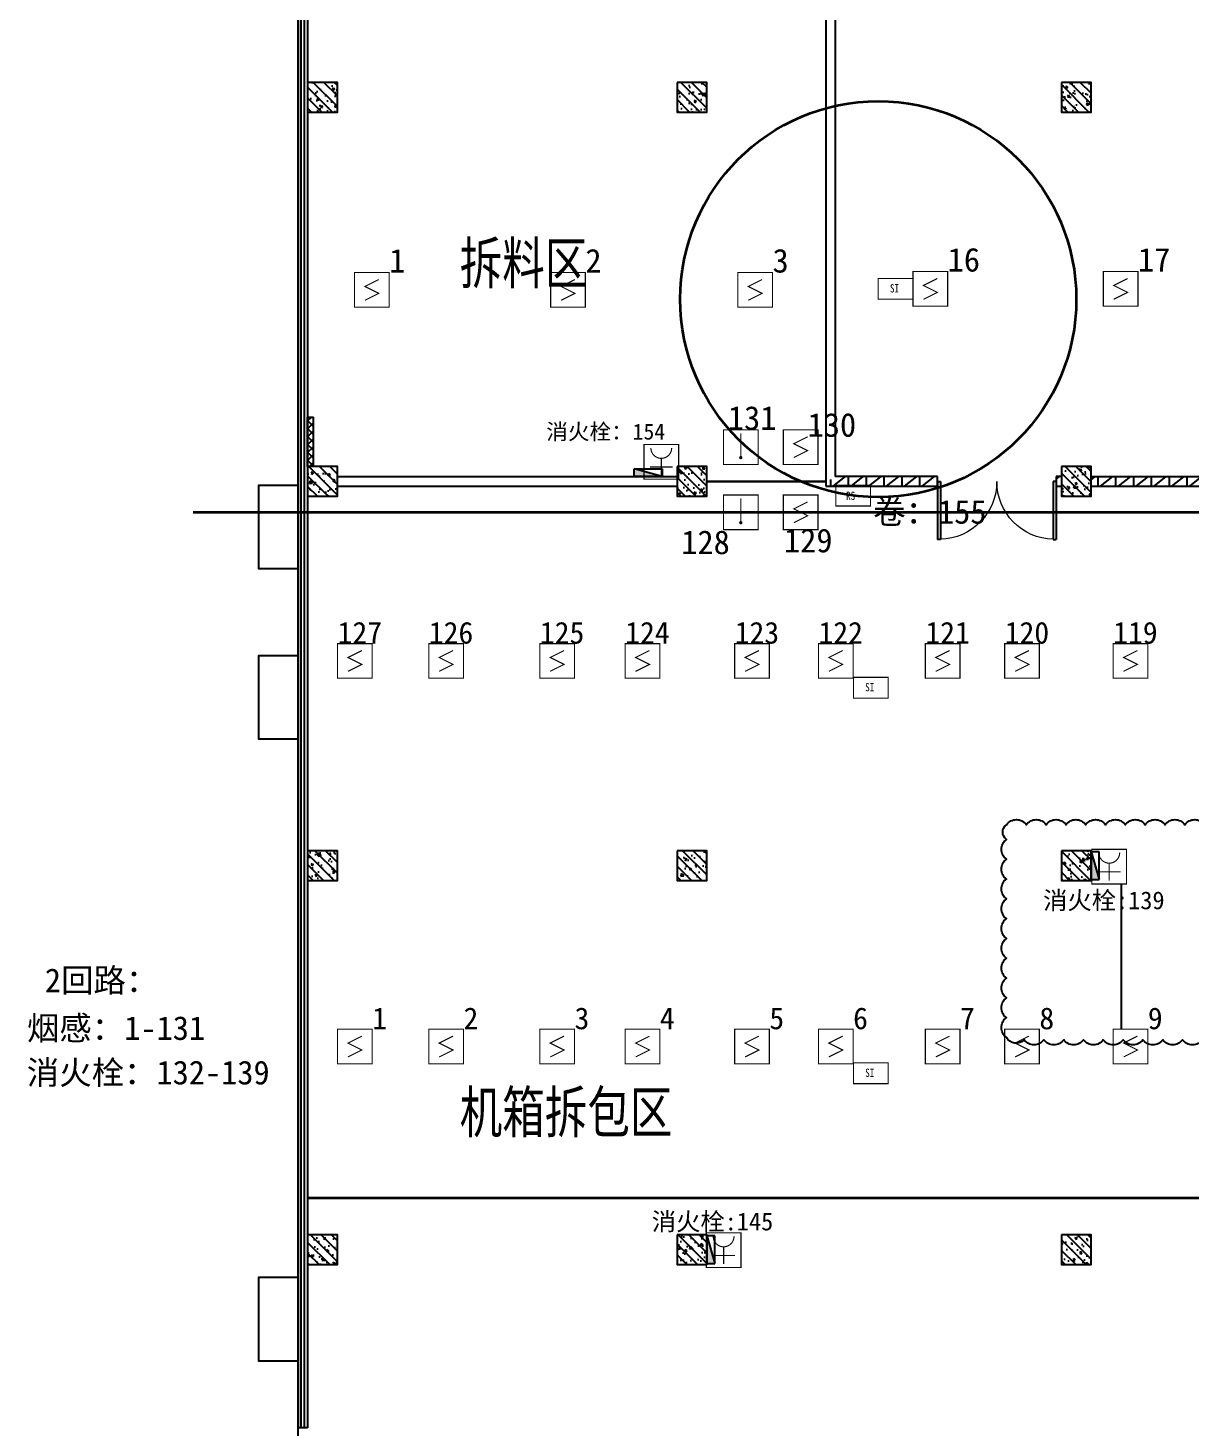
# Model space of a CAD drawing. Header units: millimetres. Extents: x -633009578 to 5705885, y -633235091 to 2571734.
# Drawn here: x 3275362 to 3304715, y 2074535 to 2109883 of the extents above; entities that cross this region are included whole.
import ezdxf

# ---------------------------------------------------------------- set-up
doc = ezdxf.new("R2010")
doc.units = ezdxf.units.MM
doc.header["$LTSCALE"] = 1000
doc.header["$MEASUREMENT"] = 0
doc.linetypes.add('DASH', pattern=[0.35, 0.25, -0.1])
doc.layers.get('0').update_dxf_attribs({"color": 9})
for name, color, linetype in [('000000000000电气', 7, 'Continuous'), ('3T_WOOD', 21, 'Continuous'), ('A-COLUM(柱)', 255, 'Continuous'), ('A-DOOR(门）', 4, 'Continuous'), ('A-F-AREA(计算)', 5, 'Continuous'), ('A-FLOR(看线)', 8, 'Continuous'), ('A-HATH(填充)', 8, 'Continuous'), ('A-TEXT(房间)', 243, 'Continuous'), ('A-WALL(墙)', 255, 'Continuous'), ('A-WINDOW（窗）', 4, 'Continuous'), ('EQUIP_消火栓', 7, 'Continuous'), ('电-强电平面-线缆', 3, 'Continuous'), ('设备-消防', 3, 'Continuous')]:
    doc.layers.add(name, color=color, linetype=linetype)
doc.styles.add('_TCH', font='simhei.ttf', dxfattribs={"width": 0.75, "bigfont": 'hztxt.shx'})
doc.styles.add('IDQSTYLE', font='simhei.ttf', dxfattribs={"width": 0.707, "bigfont": 'hztxt.shx'})
doc.styles.get("Standard").update_dxf_attribs({"font": 'simhei.ttf', "bigfont": 'hztxt.shx'})
doc.styles.add('宋体', font='simhei.ttf')
pattern_1 = [(0, (849921.4751960551, 677964.29318137), (0, 350), []), (37.875, (850321.4751960551, 677964.29318137), (-169.61527734408, 218.0766567528281), []), (90, (850321.4751960551, 677964.29318137), (-450, 2.755455298081545e-14), [])]

# ---------------------------------------------------------------- blocks, each defined once
blk = doc.blocks.new('HC001224')
at = {"color": 0, "linetype": 'Continuous', "const_width": 0.2}
blk.add_lwpolyline([(-3.125, 3.125), (3.125, 3.125), (3.125, -3.125), (-3.125, -3.125)], close=True, dxfattribs=at)
blk.add_lwpolyline([(1.25, 1.875), (-1.25, 0.625), (1.25, -0.625), (-1.25, -1.875)], dxfattribs=at)
at = {"color": 0, "style": 'IDQSTYLE', "width": 0.7}
blk.add_attdef('PSFHATT', (5.125, -3.125), '', height=2.5, dxfattribs=at)
blk = doc.blocks.new('HC001180')
at = {"color": 0, "linetype": 'Continuous', "const_width": 0.2}
blk.add_lwpolyline([(-3.125, 1.875000000000028), (3.125, 1.875000000000028), (3.125, -1.874999999999972), (-3.125, -1.874999999999972)], close=True, dxfattribs=at)
at = {"color": 0, "style": 'IDQSTYLE', "width": 0.7}
for tag, p in [('SI', (-0.7698887372055268, -0.8480397754184743)), ('PSFHATT', (5.125, -1.874999999999972))]:
    blk.add_attdef(tag, p, '', height=1.5, dxfattribs=at)
blk = doc.blocks.new('HC001552')
at = {"color": 0, "linetype": 'Continuous', "const_width": 0.2}
blk.add_lwpolyline([(-3.125, 3.125), (3.125, 3.125), (3.125, -3.125), (-3.125, -3.125)], close=True, dxfattribs=at)
blk.add_lwpolyline([(-1.875, 2.5, 0.1989123673796508), (-1.325825214724788, 1.174174785275256, 0.1989123673796632), (-1.010554351787499e-15, 0.625, 0.1989123673796561), (1.325825214724758, 1.174174785275198, 0.1989123673796527), (1.875, 2.5)], format="xyb", dxfattribs=at)
for points in [[(-1.4210854715202e-14, 0.625), (0, -2.5)], [(-2.062500000000007, -0.9375000000000071), (2.062499999999993, -0.9374999999999931)]]:
    blk.add_lwpolyline(points, dxfattribs=at)
at = {"color": 0, "style": 'IDQSTYLE', "width": 0.7}
blk.add_attdef('PSFHATT', (5.125, -3.125), '', height=2.5, dxfattribs=at)
blk = doc.blocks.new('$TwtSys$00000434')
for p, q in [((-0.5, 0.5), (-0.5, -0.5)), ((-0.5, -0.5), (0.5, 0.5)), ((0.5, 0.5), (-0.5, 0.5)), ((0.5, -0.5), (0.5, 0.5)), ((-0.5, -0.5), (0.5, -0.5))]:
    blk.add_line(p, q)
blk.add_solid([(0.5, -0.5), (0.5, 0.5), (-0.5, -0.5)])
blk = doc.blocks.new('G$CC85EE94B')
at = {"layer": 'EQUIP_消火栓', "xscale": 700, "zscale": 700}
for p, yscale, rotation in [((-124455.9203169639, 37670.00003058556), -200, 180.0000050089563), ((-113175, 27749.99999125954), 200, 269.9999949910436), ((-122874.9999999986, 18049.9999912614), 200, 269.9999949910436)]:
    blk.add_blockref('$TwtSys$00000434', p, dxfattribs=dict(at, yscale=yscale, rotation=rotation))
blk = doc.blocks.new('$DorLib2D$00000213')
at = {"color": 0, "linetype": 'DASH', "const_width": 0.02}
blk.add_lwpolyline([(0.5, 3.552713678800501e-15), (-0.5, 3.552713678800501e-15)], dxfattribs=at)
blk = doc.blocks.new('$DorLib2D$00000002')
for p, q in [((-0.5, -5.684341886080802e-17), (-0.5000000000000007, 0.4875)), ((-0.4750000000000007, 0.4875), (-0.5000000000000007, 0.4875)), ((-0.475, -2.842170943040401e-17), (-0.4750000000000007, 0.4875)), ((0.475, -2.842170943040401e-17), (0.4750000000000007, 0.4875)), ((0.4750000000000007, 0.4875), (0.5000000000000007, 0.4875)), ((0.5, -5.684341886080802e-17), (0.5000000000000007, 0.4875)), ((-0.5, -5.684341886080802e-17), (-0.475, -2.842170943040401e-17)), ((0.5, -5.684341886080802e-17), (0.475, -2.842170943040401e-17))]:
    blk.add_line(p, q)
at = {"lineweight": 13}
for centre, start, end in [((-0.4875, -4.263256414560601e-17), 0, 88.53071641864632), ((0.4875, -4.263256414560601e-17), 91.4692835813537, 180)]:
    blk.add_arc(centre, 0.4875, start, end, dxfattribs=at)
blk = doc.blocks.new('$TCHSYS$WIN2D')
for p, q in [((-0.5, 0.5), (0.5, 0.5)), ((-0.5, 0.5), (-0.4999999999999999, -0.5)), ((0.5, 0.5), (0.4999999999999998, -0.5)), ((0.5, 0.1666666666666666), (-0.5, 0.1666666666666666)), ((0.5, -0.1666666666666667), (-0.5, -0.1666666666666667)), ((-0.4999999999999999, -0.5), (0.5, -0.5))]:
    blk.add_line(p, q)
blk = doc.blocks.new('_FZH')
h = blk.add_hatch()
h.set_pattern_fill('钢筋混凝土', color=256, scale=0.1, style=0)
h.set_pattern_definition([(45, (0, 0), (-0.1767766952966369, 0.1767766952966369), []), (50, (0, 0), (0.7172601826007535, -0.06275213498259512), [0.07500000000000001, -0.8250000000000001]), (355, (0, 0), (-0.138751333613, 0.7521921337000119), [0.06, -0.66]), (100.4514, (0.05977168000000001, -0.00522934), (0.5785093817140216, 0.6894395420609536), [0.06374019, -0.701142112]), (46.1842, (0, 0.2), (1.067241048625645, -0.1655190143290181), [0.1125, -1.2375]), (96.6356, (0.088936745, 0.186206693), (0.9346627055487033, 0.9741178709004418), [0.095610288, -1.051713]), (351.1842, (0, 0.2), (0.9346619451336272, 0.9741186009253247), [0.09000000000000001, -0.9900000000000001]), (21, (0.1, 0.15), (0.5969070521184617, -0.4026188906653388), [0.07500000000000001, -0.8250000000000001]), (326, (0.1, 0.15), (0.2433153319215824, 0.7251500450468529), [0.06, -0.66]), (71.4514, (0.149742233, 0.116448394), (0.84022262858149, 0.3225304967099524), [0.06374019, -0.701142112]), (37.50000000000001, (0, 0), (0.01215985531729062, 0.3328938538313115), [0, -0.652, 0, -0.67, 0, -0.6625000000000001]), (7.499999999999999, (0, 0), (0.2630695374421486, 0.3944117118823603), [0, -0.382, 0, -0.637, 0, -0.2525]), (-32.5, (-0.223, 0), (0.533822436172409, -0.02255487173437976), [0, -0.25, 0, -0.78, 0, -1.035]), (-42.5, (-0.323, 0), (0.5831861693423862, 0.1001049823323177), [0, -0.325, 0, -0.518, 0, -0.735])])
h.paths.add_polyline_path([(-0.5, -0.5), (0.5, -0.5), (0.5, 0.5), (-0.5, 0.5)])
blk.add_lwpolyline([(-0.5, -0.5), (0.5, -0.5), (0.5, 0.5), (-0.5, 0.5)], close=True)
blk = doc.blocks.new('HC001223')
at = {"color": 0, "linetype": 'Continuous', "const_width": 0.2}
blk.add_lwpolyline([(-3.125, 3.125), (3.125, 3.125), (3.125, -3.125), (-3.125, -3.125)], close=True, dxfattribs=at)
blk.add_lwpolyline([(0, 2.5), (0, -1.875)], dxfattribs=at)
at = {"color": 0, "linetype": 'Continuous', "const_width": 0.3}
blk.add_lwpolyline([(-0.15, -1.875, 1), (0.15, -1.875, 1)], format="xyb", close=True, dxfattribs=at)
at = {"color": 0, "style": 'IDQSTYLE', "width": 0.7}
blk.add_attdef('PSFHATT', (5.125, -3.125), '', height=2.5, dxfattribs=at)
blk = doc.blocks.new('HC001178')
at = {"color": 0, "linetype": 'Continuous', "const_width": 0.2}
blk.add_lwpolyline([(-3.125, 1.875000000000028), (3.125, 1.875000000000028), (3.125, -1.874999999999972), (-3.125, -1.874999999999972)], close=True, dxfattribs=at)
at = {"color": 0, "style": 'IDQSTYLE', "width": 0.7}
for tag, p in [('RS', (-1.280014711239502, -0.7956533462629629)), ('PSFHATT', (5.125, -1.874999999999972))]:
    blk.add_attdef(tag, p, '', height=1.5, dxfattribs=at)

msp = doc.modelspace()

# ---------------------------------------------------------------- hatches: boundary and pattern name
at = {"layer": 'A-HATH(填充)'}
h = msp.add_hatch(dxfattribs=at)
h.set_pattern_fill('多孔材料', color=256, scale=50, style=0)
h.set_pattern_definition([(45, (850021.4751960551, 677964.29318137), (-100.0001016555733, 100.0001016555733), []), (135, (850021.4751960551, 677964.29318137), (-100.0001016555733, -100.0001016555733), [])])
h.paths.add_polyline_path([(3282569.99403178, 2098809.629172626), (3282569.99403178, 2100059.629172626), (3282419.99403178, 2100059.629172626), (3282419.99403178, 2098809.629172626)])
h = msp.add_hatch(dxfattribs=at)
h.set_pattern_fill('空心砖', color=256, scale=100, style=0)
h.set_pattern_definition(pattern_1)
h.paths.add_polyline_path([(3295614.994031504, 2098314.629172626), (3298314.994032013, 2098314.629172597), (3298314.994032013, 2098554.629172602), (3295734.994031505, 2098554.629172586), (3295614.994031505, 2098474.629172641)])
h = msp.add_hatch(dxfattribs=at)
h.set_pattern_fill('空心砖', color=256, scale=100, style=0)
h.set_pattern_definition(pattern_1)
h.paths.add_polyline_path([(3301444.99403178, 2098314.629172605), (3301444.99403178, 2098554.629172623), (3301314.994032013, 2098554.629172621), (3301314.994032013, 2098314.629172597)])
h = msp.add_hatch(dxfattribs=at)
h.set_pattern_fill('空心砖', color=256, scale=100, style=0)
h.set_pattern_definition(pattern_1)
h.paths.add_polyline_path([(3310644.99403178, 2098314.629172626), (3310644.99403178, 2098554.629172626), (3302194.99403178, 2098554.629172626), (3302194.99403178, 2098314.629172626)])

# ---------------------------------------------------------------- linework, layer by layer
at = {"layer": '000000000000电气', "color": 1, "lineweight": 35}
for p, q in [((3279529.734322376, 2097660.442503625), (3351116.600895317, 2097660.442503625)), ((3282419.99403178, 2080345.946034326), (3387455.32643952, 2080345.946034326))]:
    msp.add_line(p, q, dxfattribs=at)
msp.add_circle((3296822.444772966, 2103034.211013934), 4998.045417787042, dxfattribs=at)
at = {"layer": 'A-F-AREA(计算)'}
msp.add_lwpolyline([(3282179.994031782, 2196074.629172625), (3416459.994031782, 2196074.629172625), (3416459.994031782, 2059994.629172625), (3282179.994031782, 2059994.629172625)], close=True, dxfattribs=at)
at = {"layer": 'A-FLOR(看线)'}
for points in [[(3282179.994031789, 2098334.629172626), (3281179.994031789, 2098334.629172626), (3281179.994031789, 2096234.629172781), (3282179.994031782, 2096234.629172781)], [(3282179.994031789, 2094034.629172683), (3281179.994031789, 2094034.629172683), (3281179.994031789, 2091934.629172838), (3282179.994031782, 2091934.629172838)], [(3282179.994031789, 2078334.6291724), (3281179.994031789, 2078334.6291724), (3281179.994031789, 2076234.629172555), (3282179.994031782, 2076234.629172555)], [(3282179.994031789, 2078334.6291724), (3281179.994031789, 2078334.6291724), (3281179.994031789, 2076234.629172555), (3282179.994031782, 2076234.629172555)]]:
    msp.add_lwpolyline(points, dxfattribs=at)
at = {"layer": 'A-WALL(墙)'}
for p, q in [((3295494.994031504, 2112354.629172619), (3295494.994031504, 2098554.629172712)), ((3295734.994031504, 2112114.629172621), (3295734.994031505, 2098554.629172586)), ((3282419.99403178, 2098809.629172626), (3282419.99403178, 2100059.629172626)), ((3282419.99403178, 2100059.629172626), (3282569.99403178, 2100059.629172626)), ((3282569.99403178, 2098809.629172626), (3282569.99403178, 2100059.629172626)), ((3283169.99403178, 2098554.629172626), (3291744.994031993, 2098554.629172608)), ((3283169.99403178, 2098314.629172626), (3291744.994031993, 2098314.629172608)), ((3295494.994031504, 2098554.629172712), (3295494.994032013, 2098314.629172693)), ((3295494.994032013, 2098314.629172693), (3295614.994031504, 2098314.629172626)), ((3295614.994031504, 2098314.629172626), (3298314.994032013, 2098314.629172597)), ((3298314.994032013, 2098554.629172602), (3295734.994031505, 2098554.629172586)), ((3298314.994032013, 2098314.629172597), (3298314.994032013, 2098554.629172602)), ((3301444.994031993, 2098554.629172287), (3301314.994032013, 2098554.629172621)), ((3301314.994032013, 2098554.629172621), (3301314.994032013, 2098314.629172597)), ((3301314.994032013, 2098314.629172597), (3301444.994031993, 2098314.629173058)), ((3302194.994031342, 2098554.629172634), (3310644.994031993, 2098554.629172635)), ((3302194.994031342, 2098314.629172634), (3310644.994031993, 2098314.629172647))]:
    msp.add_line(p, q, dxfattribs=at)
at = {"layer": '电-强电平面-线缆', "color": 6, "linetype": 'ByBlock'}
msp.add_lwpolyline([(3305002.02576662, 2084338.409542288, -0.5206), (3304502.02576662, 2084338.409542288, -0.5206), (3304002.02576662, 2084338.409542288, -0.5206), (3303502.02576662, 2084338.409542288, -0.5206), (3303002.02576662, 2084338.409542288, -0.5206), (3302502.02576662, 2084338.409542288, -0.5206), (3302002.02576662, 2084338.409542288, -0.5206), (3301502.02576662, 2084338.409542288, -0.5206), (3301002.02576662, 2084338.409542288, -0.5206), (3300502.02576662, 2084338.409542288, -0.5206), (3300058.780591811, 2084395.164367479, -0.5206), (3300058.780591811, 2084895.164367479, -0.5206), (3300058.780591811, 2085395.164367479, -0.5206), (3300058.780591811, 2085895.164367479, -0.5206), (3300058.780591811, 2086395.164367479, -0.5206), (3300058.780591811, 2086895.164367479, -0.5206), (3300058.780591811, 2087395.164367479, -0.5206), (3300058.780591811, 2087895.164367479, -0.5206), (3300058.780591811, 2088395.164367479, -0.5206), (3300058.780591811, 2088895.164367479, -0.5206), (3300058.780591811, 2089395.164367479, -0.5206), (3300058.780591811, 2089764.924757479, -0.5206), (3300058.780591811, 2089764.924757479, -0.5206), (3300558.780591811, 2089764.924757479, -0.5206), (3301058.780591811, 2089764.924757479, -0.5206), (3301558.780591811, 2089764.924757479, -0.5206), (3302058.780591811, 2089764.924757479, -0.5206), (3302558.780591811, 2089764.924757479, -0.5206), (3303058.780591811, 2089764.924757479, -0.5206), (3303558.780591811, 2089764.924757479, -0.5206), (3304058.780591811, 2089764.924757479, -0.5206), (3304558.780591811, 2089764.924757479, -0.5206), (3305058.780591811, 2089764.924757479, -0.5206)], format="xyb", dxfattribs=at)
at = {"layer": '电-强电平面-线缆', "color": 6, "linetype": 'ByBlock', "const_width": 45}
msp.add_lwpolyline([(3302958.028189302, 2084603.328258182), (3302958.028189302, 2088270.655806644)], dxfattribs=at)

# ---------------------------------------------------------------- block references
at = {"layer": '3T_WOOD'}
msp.add_blockref('G$CC85EE94B', (3415469.99403178, 2060984.629172624), dxfattribs=at)
at = {"layer": 'A-COLUM(柱)', "xscale": 750, "yscale": 750, "zscale": 750, "rotation": 270}
for p in [(3282794.99403178, 2108134.629172626), (3292119.99403178, 2108134.629172626), (3301819.99403178, 2108134.629172626), (3282794.99403178, 2098434.629172626), (3292119.99403178, 2098434.629172626), (3301819.99403178, 2098434.629172626), (3282794.99403178, 2088734.629172626), (3292119.99403178, 2088734.629172626), (3301819.99403178, 2088734.629172626), (3282794.99403178, 2079034.629172626), (3292119.99403178, 2079034.629172626), (3301819.99403178, 2079034.629172626)]:
    msp.add_blockref('_FZH', p, dxfattribs=at)
at = {"layer": 'A-DOOR(门）', "extrusion": (0, 0, -1), "xscale": 3000, "yscale": 3000, "zscale": 3000}
msp.add_blockref('$DorLib2D$00000213', (-3293994.994031848, 2098434.629172626), dxfattribs=at)
at = {"layer": 'A-DOOR(门）', "xscale": -3000, "yscale": 3000, "zscale": 3000, "rotation": 180}
msp.add_blockref('$DorLib2D$00000002', (3299814.994031942, 2098434.629172626), dxfattribs=at)
at = {"layer": 'A-WINDOW（窗）', "xscale": 52000, "yscale": 240, "zscale": 52000, "rotation": 270}
msp.add_blockref('$TCHSYS$WIN2D', (3282299.99403178, 2100534.629172577), dxfattribs=at)
at = {"layer": '电-强电平面-线缆', "color": 6, "linetype": 'ByBlock', "xscale": 140, "yscale": 140, "zscale": 140}
msp.add_blockref('HC001552', (3302652.293964939, 2088708.155806644), dxfattribs=at)
at = {"layer": '设备-消防', "xscale": 140, "yscale": 140, "zscale": 140, "rotation": 180}
for p in [(3284040.432490773, 2103269.648119343), (3288992.228522932, 2103269.648119343), (3293716.383725788, 2103269.648119343), (3298137.023001713, 2103294.648119343), (3302940.432490773, 2103294.648119343)]:
    msp.add_blockref('HC001224', p, dxfattribs=at)
at = {"layer": '设备-消防'}
ref = msp.add_blockref('HC001180', (3297259.944772966, 2103296.711013934), dxfattribs=dict(at, xscale=140, yscale=140, zscale=140, rotation=180))
ref.add_attrib('SI', 'SI', (3297117.944772966, 2103205.436582493), dxfattribs={"layer": '0', "color": 0, "height": 210, "width": 0.8})
at = {"layer": '设备-消防', "xscale": 140, "yscale": 140, "zscale": 140}
for name, p in [('HC001223', (3293352.719003584, 2099299.214523946)), ('HC001224', (3294864.783012485, 2099299.214523946)), ('HC001552', (3291345.787248701, 2098929.635539533)), ('HC001223', (3293352.719003584, 2097655.178372)), ('HC001224', (3294864.783012485, 2097655.178372)), ('HC001224', (3283613.659480847, 2093901.75942897)), ('HC001224', (3285915.795694933, 2093901.75942897)), ('HC001224', (3288717.838266139, 2093901.75942897)), ('HC001224', (3290871.998960456, 2093901.75942897)), ('HC001224', (3293635.218155035, 2093901.75942897)), ('HC001224', (3295750.065203926, 2093901.75942897)), ('HC001224', (3298447.661139805, 2093901.75942897)), ('HC001224', (3300450.616931202, 2093901.75942897)), ('HC001224', (3303188.659480847, 2093901.75942897)), ('HC001224', (3283613.659480847, 2084165.828258182)), ('HC001224', (3285915.795694933, 2084165.828258182)), ('HC001224', (3288717.838266139, 2084165.828258182)), ('HC001224', (3290871.998960456, 2084165.828258182)), ('HC001224', (3293635.218155035, 2084165.828258182)), ('HC001224', (3295750.065203926, 2084165.828258182)), ('HC001224', (3298447.661139805, 2084165.828258182)), ('HC001224', (3300450.616931202, 2084165.828258182)), ('HC001224', (3303188.659480847, 2084165.828258182)), ('HC001552', (3292918.914095289, 2079022.33872208))]:
    msp.add_blockref(name, p, dxfattribs=at)
at = {"layer": '设备-消防'}
ref = msp.add_blockref('HC001178', (3296190.582905863, 2098076.601299107), dxfattribs=dict(at, xscale=140, yscale=140, zscale=140))
ref.add_attrib('RS', 'RS', (3296011.380846289, 2097965.20983063), dxfattribs={"layer": '0', "color": 0, "height": 210, "width": 0.8})
ref = msp.add_blockref('HC001180', (3296634.545520037, 2093225.696910816), dxfattribs=dict(at, xscale=140, yscale=140, zscale=140, rotation=180))
ref.add_attrib('SI', 'SI', (3296492.545520037, 2093134.422479375), dxfattribs={"layer": '0', "color": 0, "height": 210, "width": 0.8})
ref = msp.add_blockref('HC001180', (3296634.545520037, 2083489.765740028), dxfattribs=dict(at, xscale=140, yscale=140, zscale=140, rotation=180))
ref.add_attrib('SI', 'SI', (3296492.545520037, 2083398.491308587), dxfattribs={"layer": '0', "color": 0, "height": 210, "width": 0.8})

# ---------------------------------------------------------------- texts
at = {"layer": '000000000000电气', "color": 1, "lineweight": 35, "style": '宋体'}
for s, height, p in [('1', 600, (3284477.932490773, 2103707.148119343)), ('2', 600, (3289429.728522932, 2103707.148119343)), ('3', 600, (3294153.883725788, 2103707.148119343)), ('16', 600, (3298574.523001713, 2103732.148119343)), ('17', 600, (3303377.932490773, 2103732.148119343)), ('131', 600, (3293026.421982725, 2099736.714523946)), ('130', 600, (3295039.783012485, 2099561.714523946)), ('卷：155', 600, (3296693.216602649, 2097367.290642209)), ('129', 600, (3294443.672415669, 2096644.206427803)), ('128', 600, (3291850.992042457, 2096598.453244746)), ('127', 550, (3283176.159480847, 2094339.25942897)), ('126', 550, (3285478.295694933, 2094339.25942897)), ('125', 550, (3288280.338266139, 2094339.25942897)), ('124', 550, (3290434.498960456, 2094339.25942897)), ('123', 550, (3293197.718155035, 2094339.25942897)), ('122', 550, (3295312.565203926, 2094339.25942897)), ('121', 550, (3298010.161139805, 2094339.25942897)), ('120', 550, (3300013.116931202, 2094339.25942897)), ('119', 550, (3302751.159480847, 2094339.25942897)), ('1', 550, (3284051.159480847, 2084603.328258182)), ('2', 550, (3286353.295694933, 2084603.328258182)), ('3', 550, (3289155.338266139, 2084603.328258182)), ('4', 550, (3291309.498960456, 2084603.328258182)), ('5', 550, (3294072.718155035, 2084603.328258182)), ('6', 550, (3296187.565203926, 2084603.328258182)), ('7', 550, (3298885.161139805, 2084603.328258182)), ('8', 550, (3300888.116931202, 2084603.328258182)), ('9', 550, (3303626.159480847, 2084603.328258182))]:
    msp.add_text(s, height=height, dxfattribs=at).set_placement(p)
at = {"layer": '000000000000电气', "color": 4, "lineweight": 35, "style": '宋体'}
for s, height, p in [('消火栓：154', 400, (3288442.569222626, 2099492.243233903)), ('消火栓:139', 450, (3300982.260261598, 2087632.851532745)), ('消火栓:145', 450, (3291104.814250996, 2079523.473515002))]:
    msp.add_text(s, height=height, dxfattribs=at).set_placement(p)
at = {"layer": '000000000000电气', "color": 7, "lineweight": 35, "style": '宋体'}
for s, p in [('2回路：', (3275787.78716918, 2085538.22188983)), ('烟感：1-131', (3275335.594135305, 2084332.700964052)), ('消火栓：132-139', (3275331.240356649, 2083209.862956516))]:
    msp.add_text(s, height=600, dxfattribs=at).set_placement(p)
at = {"layer": 'A-TEXT(房间)', "style": '_TCH', "width": 0.75}
for s, p in [('拆料区', (3286256.363140235, 2103422.360997315)), ('机箱拆包区', (3286256.363140235, 2081984.414159259))]:
    msp.add_text(s, height=1050, dxfattribs=at).set_placement(p)

doc.saveas('drawing.dxf')
